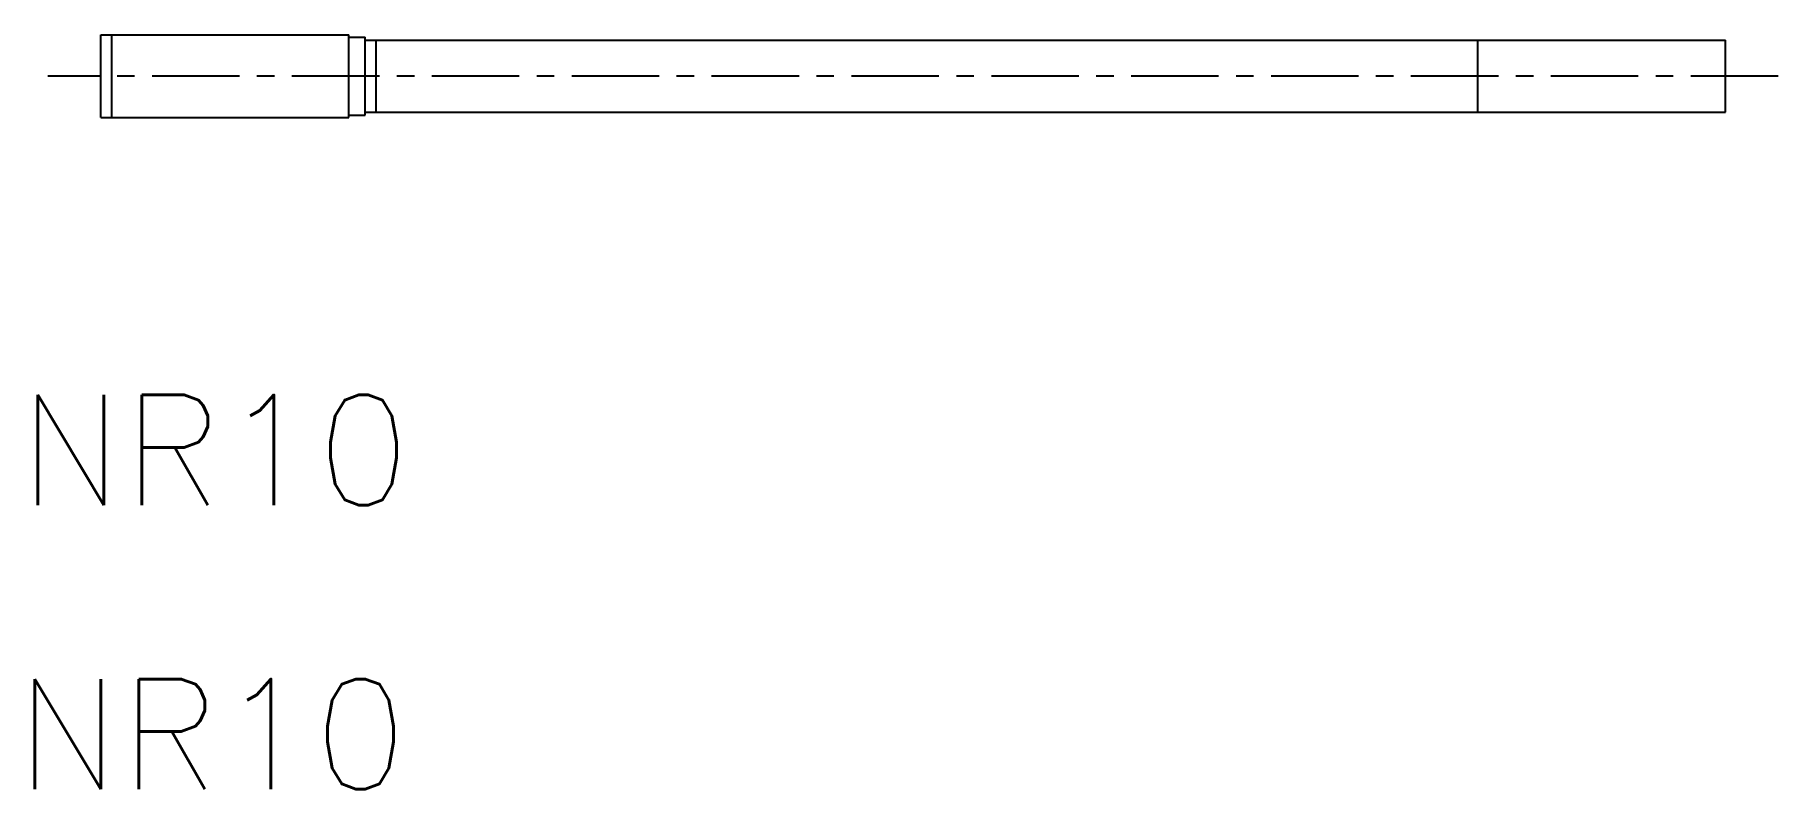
# Model space of a CAD drawing. Extents: x 37.5 to 69.1, y 23.4 to 37.1.
import ezdxf

# ---------------------------------------------------------------- set-up
doc = ezdxf.new("R2010")
doc.units = 0
doc.header["$LTSCALE"] = 0.05
doc.linetypes.add('CENTER', pattern=[50.8, 31.75, -6.35, 6.35, -6.35])
doc.layers.get('0').update_dxf_attribs({"linetype": 'CONTINUOUS'})
doc.layers.add('CENTER', color=1, linetype='CENTER')
doc.styles.get("Standard").update_dxf_attribs({"font": 'txt.shx'})

msp = doc.modelspace()

# ---------------------------------------------------------------- linework, layer by layer
for p, q in [((38.683, 35.583), (38.683, 37.083)), ((38.683, 37.083), (43.183, 37.083)), ((38.883, 35.583), (38.883, 37.083)), ((43.183, 35.583), (43.183, 37.083)), ((43.183, 37.043), (43.483, 37.043)), ((43.483, 35.623), (43.483, 37.043)), ((43.483, 36.988), (68.183, 36.988)), ((43.683, 35.678), (43.683, 36.988)), ((63.683, 35.678), (63.683, 36.988)), ((68.183, 35.678), (68.183, 36.988)), ((38.683, 35.583), (43.183, 35.583)), ((43.183, 35.623), (43.483, 35.623)), ((43.483, 35.678), (68.183, 35.678))]:
    msp.add_line(p, q)
at = {"layer": 'CENTER'}
msp.add_line((69.139, 36.333), (37.716, 36.333), dxfattribs=at)

# ---------------------------------------------------------------- texts
for p in [(37.195, 28.542), (37.14, 23.381)]:
    msp.add_text('NR10', height=2).set_placement(p)

doc.saveas('drawing.dxf')
